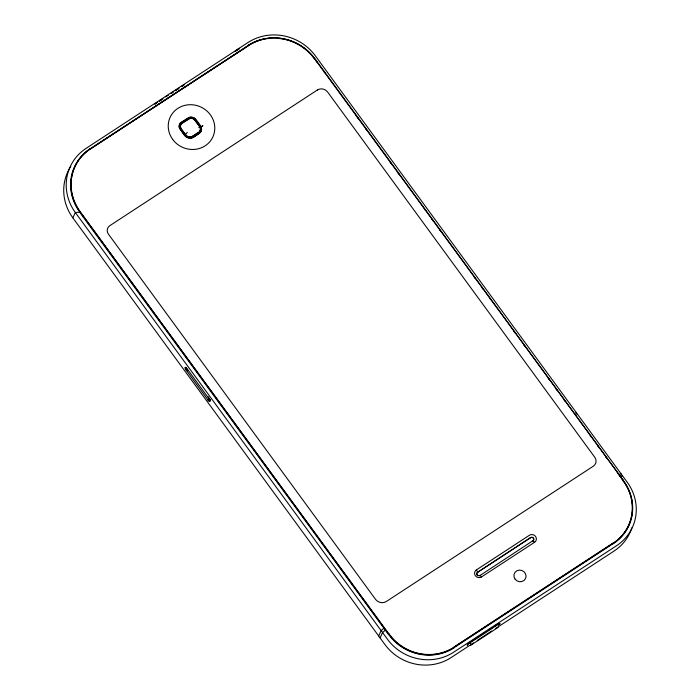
<?xml version="1.0" encoding="UTF-8"?>
<svg xmlns="http://www.w3.org/2000/svg" width="700" height="700" viewBox="0 0 700 700"><rect width="100%" height="100%" fill="white"/><g stroke="black" fill="none" stroke-linecap="round" stroke-linejoin="round"><path stroke-width="1.05" d="M473.541 642.915L451.684 657.204A47.845 45.045 25 0 1 384.536 644L72.835 217.84L75.329 212.502A48.72 45.867 25 0 1 85.969 148.444L248.089 42.464A48.773 45.92 25 0 1 315.236 55.667L626.938 481.827A48.16 45.343 25 0 1 616.298 545.878L454.177 651.866A47.845 45.045 25 0 1 387.03 638.654L75.329 212.502L79.669 212.231L388.246 634.121M181.309 122.334L187.67 118.143A6.212 5.845 25 0 1 196.254 119.831L200.393 125.492A6.107 5.749 25 0 1 199.062 133.551L193.489 137.209A5.688 5.189 17.3 0 1 191.607 137.952L191.371 138.014A6.633 6.038 20.3 0 1 188.799 137.987A6.633 6.02 23.5 0 1 186.384 137.034L186.174 136.885A5.688 5.154 26.7 0 1 184.643 135.468L179.498 128.126A5.285 4.891 37.9 0 1 179.218 125.51A5.285 4.935 39.6 0 1 180.32 123.183L189.831 117.311A6.186 5.976 32.6 0 1 192.229 117.329A6.186 5.985 27.6 0 1 194.477 118.23L201.373 127.628A6.081 5.731 9.5 0 1 200.646 131.994L199.036 133.604M181.982 123.244L190.085 118.396A5.066 4.865 30.1 0 1 192.045 118.414A5.066 4.874 26.7 0 1 193.883 119.149L200.069 127.269A4.97 4.681 13.7 0 1 199.299 131.906L191.091 136.981A5.521 5.066 21.4 0 1 188.965 136.964A5.521 5.066 23.8 0 1 186.952 136.168L184.94 134.12A132.055 38.439 56.8 0 1 181.064 128.791L180.311 125.764L181.982 123.244A132.055 22.461 -36.2 0 0 187.329 119.761L188.851 118.808A5.075 4.777 25 0 1 194.933 119.919L199.832 126.63A4.979 4.681 25 0 1 198.896 132.274L192.456 136.482A5.53 5.206 25 0 1 185.876 135.188L180.784 128.24A4.165 3.92 25 0 1 181.571 123.506L182.018 123.174M184.485 135.284L180.162 129.29A5.302 4.987 25 0 1 181.326 122.299M314.51 58.721L623.21 480.323M378.665 635.976L381.159 630.63L383.941 628.224M380.074 637.901L382.567 632.555L385.35 630.157M479.412 575.803L480.077 575.365L481.521 576.949L534.581 542.264A4.419 4.156 25 0 0 535.544 536.436A4.419 4.156 25 0 0 529.445 535.238L476.385 569.923A4.419 4.156 25 0 0 475.414 575.75A4.419 4.156 25 0 0 481.521 576.949M530.521 537.609L477.636 572.285L531.116 537.329A2.012 1.89 25 0 1 533.374 540.418L480.008 575.523M532.814 540.995L534.581 542.264M184.643 135.468L187.329 132.352M201.127 126.901L202.904 125.737L198.888 127.619L201.049 126.735M154.954 103.959L157.64 102.209M159.425 101.036L163.004 98.7M165.69 96.941L168.376 95.183M171.062 93.433L173.749 91.674M175.534 90.51L179.112 88.165M181.799 86.415L184.485 84.656M154.901 104.116L156.686 102.944M159.373 101.194L162.05 99.444M170.984 93.599L172.769 92.435M175.446 90.685L178.124 88.935M181.702 86.599L183.487 85.426M89.819 149.065L248.71 45.194M199.062 133.551L193.725 137.043A6.659 6.274 25 0 1 184.511 135.231M208.442 399.752L208.04 400.015L185.955 369.784A2.59 0.752 56.8 0 1 185.194 367.491A2.59 0.752 56.8 0 1 186.673 368.252L209.16 399.009A2.59 0.752 56.8 0 1 209.921 401.293A2.59 0.752 56.8 0 1 208.451 400.531L208.04 400.015L208.442 400.47A2.459 0.717 56.8 0 0 209.843 401.188A2.459 0.717 56.8 0 0 209.125 399.017M454.265 646.861L613.148 543.008M454.134 647.141L613.016 543.288M454.344 647.447L613.235 543.576M471.686 641.165L486.089 631.697M488.749 630.017L492.38 627.576M494.13 626.491L496.877 624.645M477.19 640.535L491.759 631.006M495.407 628.626L613.804 551.224A48.16 45.343 25 0 0 631.811 527.809M470.374 645.514L498.164 627.349M530.451 537.766L531.046 537.477A2.012 1.89 25 0 1 533.304 540.575M480.077 575.365L479.483 575.645A2.012 1.89 25 0 1 477.225 572.556M619.071 474.521L621.066 473.804M620.48 476.446L622.475 475.729M314.799 58.52L623.385 480.41M315.805 60.489L317.091 62.256M323.549 71.085L324.844 72.844M355.828 115.211L359.056 119.621M365.505 128.45L366.8 130.218M390.04 161.989L391.335 163.756M397.784 172.576L399.079 174.344M424.252 208.766L425.547 210.525M431.996 219.354L433.291 221.121M439.749 229.95L441.035 231.709M473.961 276.719L475.248 278.486M481.705 287.315L483 289.082M489.449 297.902L490.744 299.67M513.984 331.441L515.279 333.209M523.67 344.68L524.956 346.447M548.196 378.219L549.491 379.986M555.94 388.815L557.235 390.574M563.692 399.402L564.979 401.17M590.161 435.584L591.447 437.351M597.905 446.18L599.191 447.947M605.649 456.767L606.944 458.535M617.269 472.657L623.079 480.602M498.619 625.363L497.779 624.059L498.383 623.674A3.08 0.525 -36.2 0 1 498.934 623.385M470.776 643.562L469.91 642.267L469.271 642.714A3.08 0.525 -36.2 0 0 468.633 643.195A2.809 0.481 -36.2 0 1 469.884 642.346M388.675 633.64L80.106 211.759L388.544 633.92M207.909 396.419L209.186 398.169M476.385 569.923L477.715 572.128L477.146 572.714A2.012 1.89 25 0 0 477.89 575.697M454.44 647.579A47.136 44.38 25 0 1 388.386 634.043M185.99 369.775A2.459 0.717 56.8 0 1 185.273 367.596A2.459 0.717 56.8 0 1 186.673 368.322M210.149 399.866A2.59 0.752 56.8 0 0 209.895 399.315A2.459 0.717 56.8 0 1 210.079 399.822M72.835 217.84A48.72 45.867 25 0 1 70.788 166.477M248.623 45.071A48.046 45.238 25 0 1 314.676 58.599M454.361 646.992A46.769 44.03 25 0 1 388.806 633.561M236.434 50.47A7.14 1.216 -36.2 0 1 239.4 48.536M623.254 480.498A47.442 44.669 25 0 1 613.331 543.707M575.689 412.851A6.965 2.03 56.8 0 1 576.774 414.216M623.087 480.401A47.075 44.319 25 0 1 613.235 543.139M79.791 212.144A47.994 45.185 25 0 1 89.723 148.942M248.955 45.089A47.679 44.887 25 0 1 314.519 58.52M80.229 211.68A47.626 44.844 25 0 1 90.081 148.951M239.487 48.414A7.42 1.26 -36.2 0 0 234.876 51.59A7.665 1.304 -36.2 0 1 239.575 48.309M631.155 497.989A47.075 44.319 25 0 1 613.113 543.419M622.956 480.681A47.075 44.319 25 0 1 626.343 485.809M626.832 486.701A47.075 44.319 25 0 1 630.91 497.017M248.824 45.369A47.679 44.887 25 0 1 254.056 42.516M254.966 42.105A47.679 44.887 25 0 1 259.648 40.364M260.601 40.075A47.679 44.887 25 0 1 265.51 38.938M266.507 38.771A47.679 44.887 25 0 1 270.541 38.316M278.705 38.439A47.679 44.887 25 0 1 289.765 40.801M290.745 41.143A47.679 44.887 25 0 1 300.081 45.614M300.956 46.165A47.679 44.887 25 0 1 309.759 53.322M310.467 54.058A47.679 44.887 25 0 1 314.387 58.809M454.23 647.281A46.769 44.03 25 0 1 388.675 633.841M80.098 211.96A47.626 44.844 25 0 1 89.95 149.231M467.731 645.409A3.08 0.525 -36.2 0 1 469.569 643.116L498.68 624.085A3.08 0.525 -36.2 0 1 499.537 624.488M467.233 644.674A2.809 0.481 -36.2 0 1 467.416 644.403M467.74 644.044A2.809 0.481 -36.2 0 1 468.177 643.633M498.295 623.796A2.809 0.481 -36.2 0 1 499.205 623.359M90.169 149.074L249.051 45.22L90.169 149.074M317.345 90.011L109.821 225.671A6.414 6.038 25 0 0 108.413 234.132L375.533 599.331A7.84 7.385 25 0 0 386.374 601.466L593.346 466.165A6.703 6.309 25 0 0 594.816 457.327L327.626 92.032A7.446 7.009 25 0 0 317.345 90.011M172.681 139.405A23.52 22.137 25 0 0 212.782 137.139A23.52 22.137 25 0 0 189.079 104.737A23.52 22.137 25 0 0 172.681 139.405M515.069 579.136A6.134 5.775 25 0 0 525.534 578.541A6.134 5.775 25 0 0 519.347 570.097A6.134 5.775 25 0 0 515.069 579.136M186.025 369.171A1.531 0.446 56.8 0 0 187.617 371A1.531 0.446 56.8 0 0 186.795 368.935A1.531 0.446 56.8 0 0 186.025 369.171"/></g></svg>
